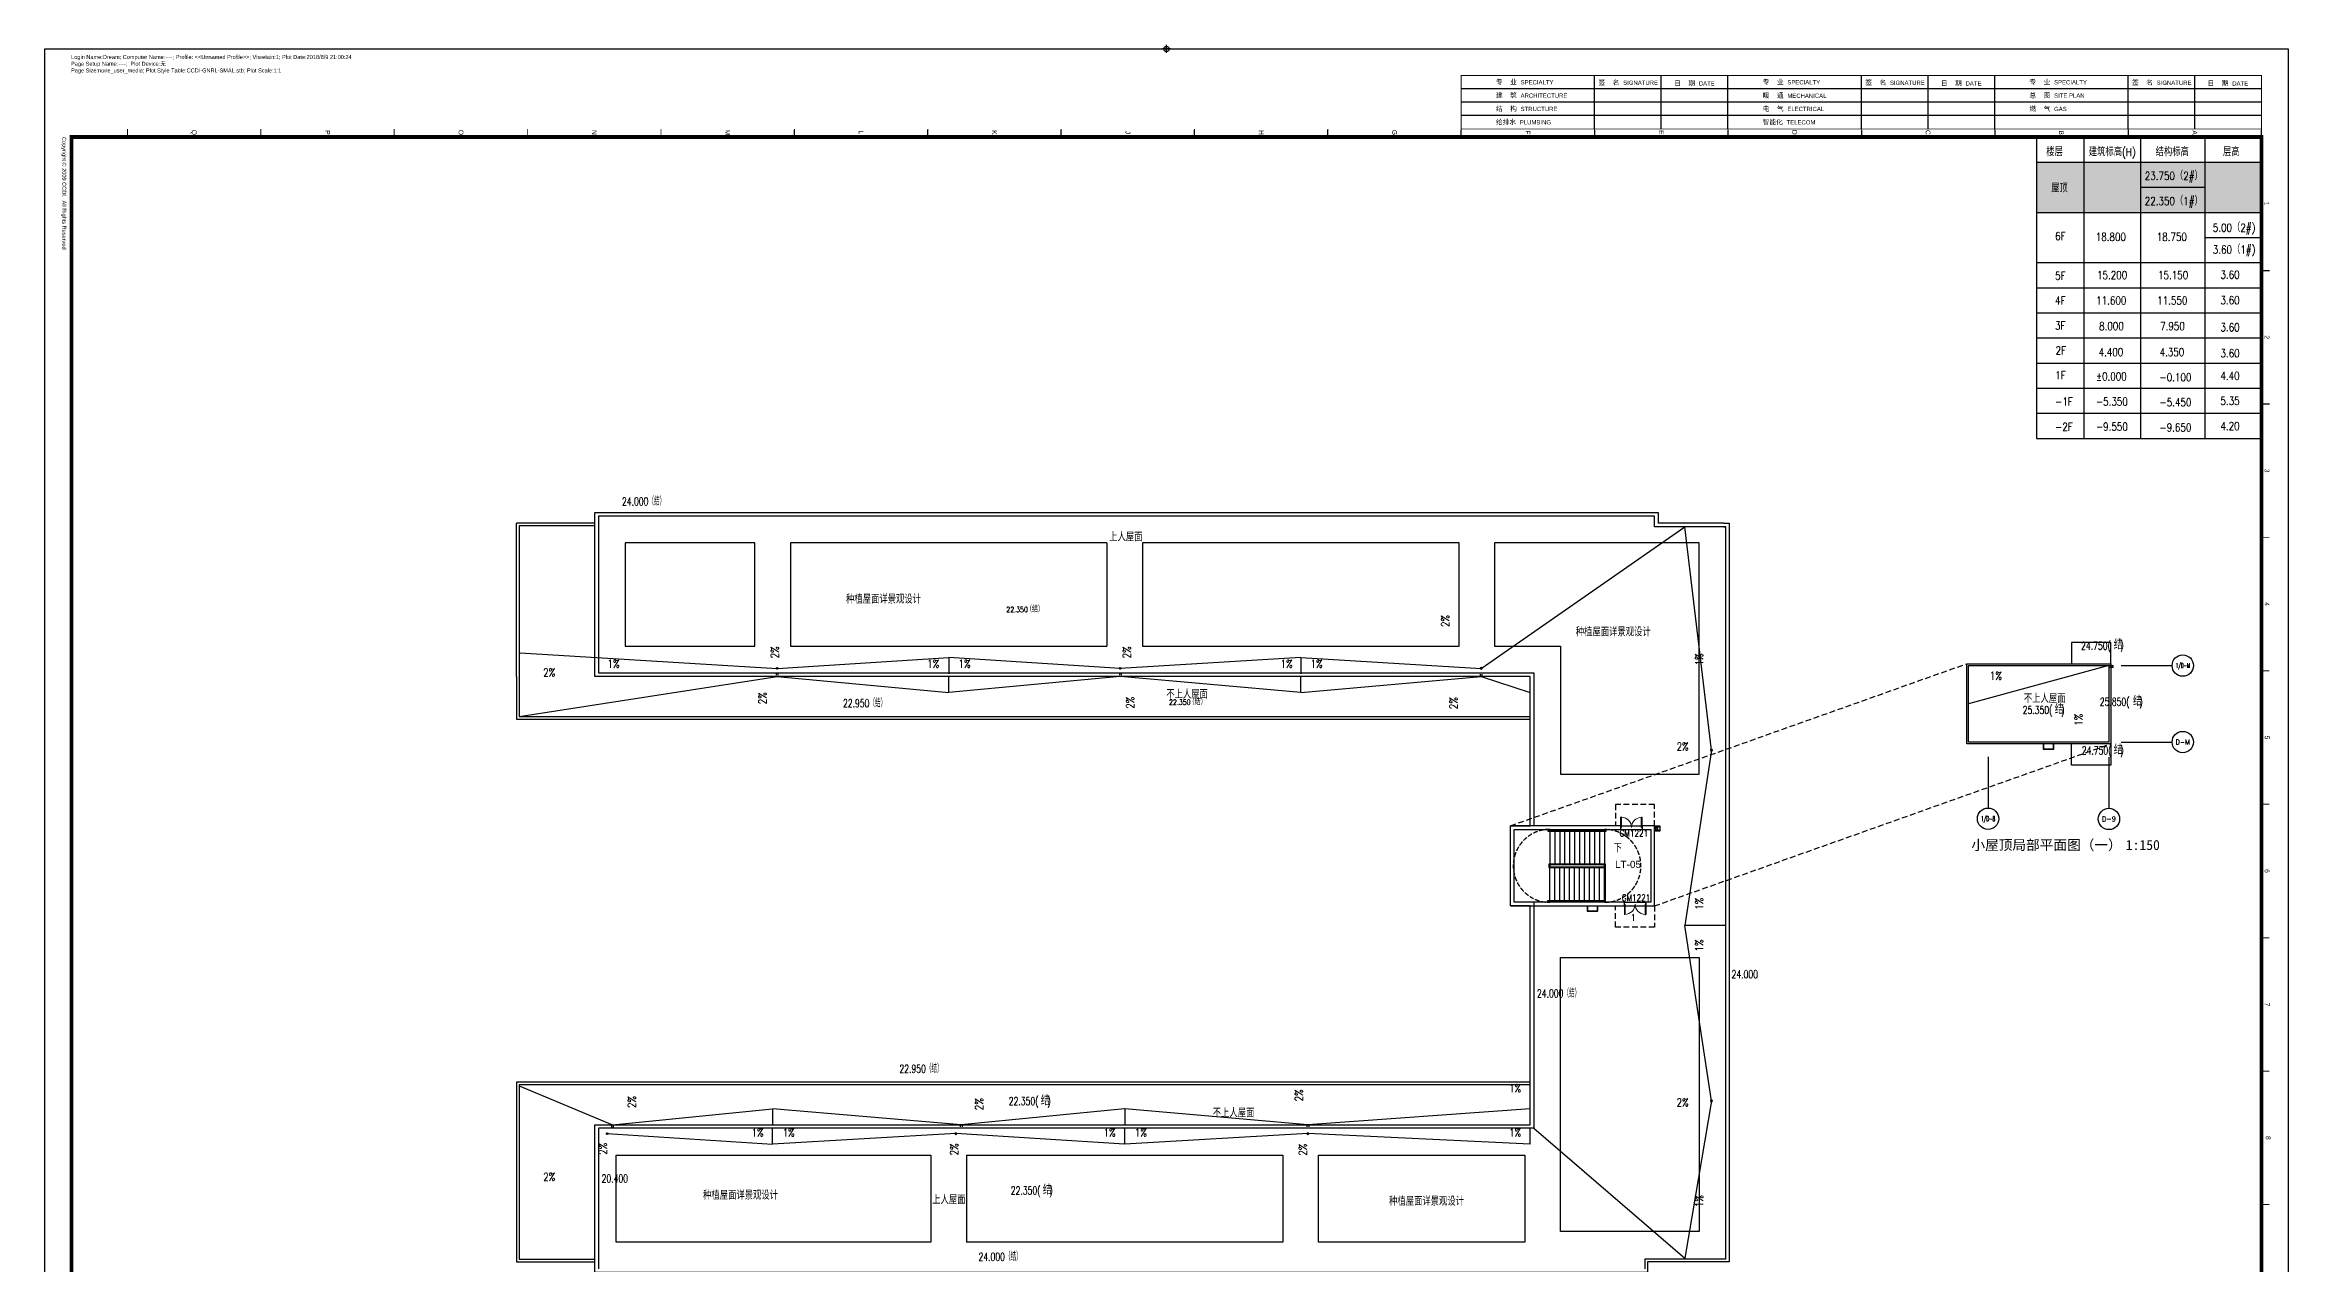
# Model space of a CAD drawing. Extents: x 447078 to 1776277, y 243534 to 519428.
# Drawn here: x 1649902 to 1776052, y 450966 to 519428 of the extents above; entities that cross this region are included whole.
import ezdxf
from ezdxf.enums import TextEntityAlignment as Align

# ---------------------------------------------------------------- set-up
doc = ezdxf.new("R2010")
doc.units = 0
doc.header["$LTSCALE"] = 1000
doc.header["$MEASUREMENT"] = 0
doc.linetypes.add('DASH', pattern=[0.35, 0.25, -0.1])
doc.linetypes.add('HIDDEN2', pattern=[4.7625, 3.175, -1.5875])
doc.layers.get('Defpoints').update_dxf_attribs({"color": 2, "lineweight": 15})
for name, color, linetype in [('1、2#GRID$0$G-GRID-DIMS', 123, 'Continuous'), ('1、2#GRID$0$G-GRID-IDEN', 103, 'Continuous'), ('A-APRO', 11, 'Continuous'), ('A-DASH', 151, 'HIDDEN2'), ('A-DOOR', 2, 'Continuous'), ('A-DOOR-FIRE', 2, 'Continuous'), ('A-DOOR-FIRE-IDEN', 2, 'Continuous'), ('A-FIXT', 211, 'Continuous'), ('A-OVER', 23, 'Continuous'), ('A-PLNT', 62, 'Continuous'), ('A-ROOF', 133, 'Continuous'), ('A-STRS', 2, 'Continuous'), ('A-WALL', 140, 'Continuous'), ('A-WALL-HATH', 8, 'Continuous'), ('G-0-XREF', 2, 'Continuous'), ('G-ANNO-NOTE', 80, 'Continuous'), ('SEAT-ASCE', 30, 'Continuous'), ('图框CCDI_B0GA0+0.00$0$G-ANNO-TEXT', 33, 'Continuous'), ('图框CCDI_B0GA0+0.00$0$G-BORD', 3, 'Continuous')]:
    doc.layers.add(name, color=color, linetype=linetype)
doc.layers.add('P-DRAI-TEXT', color=51, linetype='Continuous', lineweight=25)
doc.styles.add('1、2#GRID$0$_TCH_AXIS', font='COMPLEX', dxfattribs={"bigfont": 'GBCBIG'})
doc.styles.add('_TCH_DIM', font='SIMPLEX', dxfattribs={"bigfont": 'GBCBIG'})
doc.styles.add('_TCH_WINDOW', font='SIMPLEX', dxfattribs={"height": 3.5, "bigfont": 'GBCBIG'})
doc.styles.add('CCDI-TOG-02', font='simplex.shx', dxfattribs={"width": 0.8, "bigfont": 'zjdz.shx'})
doc.styles.add('CCDI_T_G01', font='')
doc.styles.add('CCDI_T_G02', font='simplex.shx', dxfattribs={"width": 0.8, "bigfont": 'zjdz.shx'})
doc.styles.add('CCDI_T_G03', font='')
doc.styles.add('图框CCDI_B0GA0+0.00$0$CCDI_T_G01', font='')
doc.styles.get('CCDI_T_G01').set_extended_font_data('Arial')
doc.styles.get('CCDI_T_G03').set_extended_font_data('SimHei')
doc.styles.get('图框CCDI_B0GA0+0.00$0$CCDI_T_G01').set_extended_font_data('Arial')

# ---------------------------------------------------------------- blocks, each defined once
blk = doc.blocks.new('cgb')
at = {"layer": 'G-ANNO-NOTE', "ltscale": 5}
for p, q in [((-570, 6400), (6600, 6400)), ((-570, 6400), (-570, -3200)), ((943, 6400), (943, -3200)), ((2743, 6400), (2743, -3200)), ((4800, 6400), (4800, -3200)), ((-570, 5600), (6600, 5600)), ((2743, 4800), (4800, 4800)), ((-570, 4000), (6600, 4000)), ((4800, 3200), (6600, 3200)), ((-570, 2400), (6600, 2400)), ((-570, 1600), (6600, 1600)), ((-570, 800), (6600, 800)), ((-570, 0), (6600, 0)), ((-570, -800), (6600, -800)), ((-570, -1600), (6600, -1600)), ((-570, -2400), (6600, -2400)), ((-570, -3200), (6600, -3200))]:
    blk.add_line(p, q, dxfattribs=at)
at = {"layer": 'G-ANNO-NOTE'}
blk.add_line((6600, 6400), (6600, -3200), dxfattribs=at)
at = {"layer": 'G-ANNO-NOTE', "color": 7, "style": 'CCDI-TOG-02', "width": 0.8}
for s, p in [('楼层', (-258, 5793)), ('建筑标高(H)', (1097, 5793)), ('结构标高', (3227, 5793)), ('层高', (5373, 5793)), ('23.750（2#）', (2881, 5032)), ('屋顶', (-101, 4639)), ('22.350（1#）', (2881, 4232)), ('5.00（2#)', (5050, 3384)), ('6F', (24, 3118)), ('18.800', (1320, 3092)), ('18.750', (3263, 3092)), ('3.60（1#)', (5050, 2687)), ('5F', (24, 1854)), ('15.200', (1360, 1876)), ('15.150', (3304, 1876)), ('3.60', (5293, 1887)), ('4F', (24, 1064)), ('11.600', (1334, 1065)), ('11.550', (3278, 1065)), ('3.60', (5293, 1075)), ('3F', (20, 266)), ('8.000', (1426, 249)), ('7.950', (3370, 249)), ('3.60', (5293, 211)), ('2F', (40, -524)), ('4.400', (1409, -577)), ('4.350', (3353, -577)), ('3.60', (5293, -615)), ('1F', (28, -1316)), ('%%P0.000', (1327, -1352)), ('-0.100', (3353, -1377)), ('4.40', (5293, -1333)), ('-1F', (28, -2156)), ('-5.350', (1327, -2152)), ('-5.450', (3353, -2177)), ('5.35', (5293, -2133)), ('-2F', (28, -2956)), ('-9.550', (1327, -2952)), ('-9.650', (3353, -2977)), ('4.20', (5293, -2933))]:
    blk.add_text(s, height=255, dxfattribs=at).set_placement(p)
blk = doc.blocks.new('图框CCDI_B0GA0+0.00$0$MidPoitent')
for p, q in [((-1.5, 0), (1.5, 0)), ((0, -1.5), (0, 1.5))]:
    blk.add_line(p, q)
blk.add_circle((0, 0), 1)
blk = doc.blocks.new('图框CCDI_B0GA0+0.00')
at = {"layer": 'Defpoints'}
blk.add_point((0, 0), dxfattribs=at)
at = {"layer": '图框CCDI_B0GA0+0.00$0$G-BORD'}
for p, q in [((8300, 83150), (8300, 83400)), ((13300, 83150), (13300, 83400)), ((1500, 83100), (1500, 53100)), ((2000, 83100), (2000, 53100)), ((2500, 83100), (2500, 53100)), ((3300, 83100), (3050, 83100)), ((3300, 83100), (3050, 83100)), ((3000, 80600), (1000, 80600)), ((3000, 78100), (1000, 78100)), ((3050, 78100), (3300, 78100)), ((3000, 73100), (1000, 73100)), ((3050, 73100), (3300, 73100)), ((3000, 70600), (1000, 70600)), ((3000, 68100), (1000, 68100)), ((3050, 68100), (3300, 68100)), ((3000, 63100), (1000, 63100)), ((3050, 63100), (3300, 63100)), ((3000, 60600), (1000, 60600)), ((3000, 58100), (1000, 58100)), ((3050, 58100), (3300, 58100)), ((3300, 53100), (3050, 53100)), ((3300, 53100), (3050, 53100)), ((3300, 48100), (3050, 48100)), ((3300, 48100), (3050, 48100)), ((3300, 43100), (3050, 43100)), ((3300, 43100), (3050, 43100)), ((3300, 38100), (3050, 38100)), ((3300, 38100), (3050, 38100)), ((3300, 33100), (3050, 33100)), ((3300, 33100), (3050, 33100)), ((3300, 28100), (3050, 28100)), ((3300, 28100), (3050, 28100))]:
    blk.add_line(p, q, dxfattribs=at)
blk.add_lwpolyline([(0, 84100), (118900, 84100), (118900, 0), (0, 0)], close=True, dxfattribs=at)
at = {"layer": '图框CCDI_B0GA0+0.00$0$G-BORD', "const_width": 35}
for points in [[(8300, 83400), (8300, 83100)], [(13300, 83400), (13300, 83100)], [(18300, 83100), (18300, 83400)], [(23300, 83100), (23300, 83400)], [(28300, 83100), (28300, 83400)], [(33300, 83100), (33300, 83400)], [(38300, 83100), (38300, 83400)], [(43300, 83100), (43300, 83400)], [(3000, 83100), (3000, 53100)], [(3300, 83100), (3300, 63100)], [(3300, 78100), (3000, 78100)], [(3300, 73100), (3000, 73100)], [(3300, 68100), (3000, 68100)], [(3300, 63100), (3000, 63100)], [(3300, 58100), (3000, 58100)], [(3300, 48100), (3000, 48100)], [(3300, 43100), (3000, 43100)], [(3300, 38100), (3000, 38100)], [(3300, 33100), (3000, 33100)], [(3300, 28100), (3000, 28100)], [(3300, 23100), (3000, 23100)], [(3300, 18100), (3000, 18100)], [(3300, 13100), (3000, 13100)], [(3300, 8100), (3000, 8100)], [(3300, 3100), (3000, 3100)]]:
    blk.add_lwpolyline(points, dxfattribs=at)
at = {"layer": '图框CCDI_B0GA0+0.00$0$G-BORD'}
blk.add_lwpolyline([(3300, 83100, 35, 35, 0), (1000, 83100, 35, 35, 0), (1000, 53100, 35, 35, 0), (3300, 53100, 0, 0, 0)], format="xyseb", dxfattribs=at)
at = {"layer": '图框CCDI_B0GA0+0.00$0$G-BORD', "const_width": 140}
blk.add_lwpolyline([(3300, 83100), (117900, 83100), (117900, 1000), (3300, 1000)], close=True, dxfattribs=at)
at = {"layer": '图框CCDI_B0GA0+0.00$0$G-BORD', "xscale": 100, "yscale": 100, "zscale": 100, "rotation": 180}
blk.add_blockref('图框CCDI_B0GA0+0.00$0$MidPoitent', (0, 42050), dxfattribs=at)
at = {"layer": '图框CCDI_B0GA0+0.00$0$G-ANNO-TEXT', "style": '图框CCDI_B0GA0+0.00$0$CCDI_T_G01'}
for s, p in [('1', (5800, 83295)), ('2', (10800, 83309)), ('3', (15800, 83307)), ('4', (20800, 83311)), ('5', (25800, 83313)), ('6', (30800, 83310)), ('7', (35800, 83312)), ('8', (40800, 83350)), ('A', (3134, 80600)), ('B', (3137, 75600)), ('C', (3129, 70600)), ('D', (3126, 65600)), ('E', (3128, 60600)), ('F', (3130, 55600)), ('G', (3130, 50600)), ('H', (3130, 45600)), ('J', (3130, 40600)), ('K', (3130, 35600)), ('L', (3130, 30600)), ('M', (3130, 25600)), ('N', (3130, 20600)), ('O', (3130, 15600)), ('P', (3130, 10600)), ('Q', (3130, 5600))]:
    blk.add_text(s, height=180, dxfattribs=at).set_placement(p, align=Align.MIDDLE_CENTER)
for s, p in [('Login Name:Dream; Computer Name:----; Profile: <<Unnamed Profile>>; Visretain:1; Plot Date:2018/8/9 21:00:24', (378, 985)), ('Page Size:none_user_media; Plot Style Table:CCDI-GNRL-SMAL.stb; Plot Scale:1:1', (883, 982)), ('Page Setup Name:----;  Plot Device:无', (631, 983))]:
    blk.add_text(s, height=150, rotation=90, dxfattribs=at).set_placement(p)
at = {"layer": '图框CCDI_B0GA0+0.00$0$G-ANNO-TEXT', "char_height": 200, "rotation": 90, "style": '图框CCDI_B0GA0+0.00$0$CCDI_T_G01'}
for s, insert, width, attachment_point, line_spacing_factor in [('{\\fSimSun|b0|i0|c134|p54;\\H0.9x;日  期 \\fArial|b0|i0|c0|p39;\\H0.8889x;DATE}', (1295, 81841), 2500, 5, 0.96), ('{\\fSimSun|b0|i0|c134|p54;\\H0.9x;签  名 \\fArial|b0|i0|c0|p34;\\H0.8889x;SIGNATURE}', (1268, 78246), 3400, 4, 0.9), ('{\\fSimSun|b0|i0|c134|p54;\\H0.9x;专  业\\fSimSun|b0|i0|c0|p54; \\fArial|b0|i0|c0|p34;\\H0.8889x;SPECIALTY}', (1250, 74400), 5000, 4, 0.9), ('{\\fSimSun|b0|i0|c134|p54;\\H0.9x;总  图\\fSimSun|b0|i0|c0|p54; \\fArial|b0|i0|c0|p34;\\H0.8889x;SITE PLAN}', (1750, 74400), 3400, 4, 0.9), ('{\\fSimSun|b0|i0|c134|p54;\\H0.9x;燃  气\\fSimSun|b0|i0|c0|p54; \\fArial|b0|i0|c0|p34;\\H0.8889x;GAS}', (2250, 74400), 3400, 4, 0.9), ('{\\fSimSun|b0|i0|c134|p54;\\H0.9x;日  期 \\fArial|b0|i0|c0|p39;\\H0.8889x;DATE}', (1295, 71841), 2500, 5, 0.96), ('{\\fSimSun|b0|i0|c134|p54;\\H0.9x;签  名 \\fArial|b0|i0|c0|p34;\\H0.8889x;SIGNATURE}', (1268, 68246), 3400, 4, 0.9), ('{\\fSimSun|b0|i0|c134|p54;\\H0.9x;专  业\\fSimSun|b0|i0|c0|p54; \\fArial|b0|i0|c0|p34;\\H0.8889x;SPECIALTY}', (1250, 64400), 5000, 4, 0.9), ('{\\fSimSun|b0|i0|c134|p54;\\H0.9x;暖  通\\fSimSun|b0|i0|c0|p54; \\fArial|b0|i0|c0|p34;\\H0.8889x;MECHANICAL}', (1755, 64400), 3445.37, 4, 0.9), ('{\\fSimSun|b0|i0|c134|p54;\\H0.9x;电  气\\fSimSun|b0|i0|c0|p54; \\fArial|b0|i0|c0|p34;\\H0.8889x;ELECTRICAL}', (2250, 64400), 3400, 4, 0.9), ('{\\fSimSun|b0|i0|c134|p54;\\H0.9x;智能化\\fSimSun|b0|i0|c0|p54; \\fArial|b0|i0|c0|p34;\\H0.8889x;TELECOM}', (2750, 64400), 3400, 4, 0.9), ('{\\fSimSun|b0|i0|c134|p54;\\H0.9x;日  期 \\fArial|b0|i0|c0|p39;\\H0.8889x;DATE}', (1295, 61841), 2500, 5, 0.96), ('{\\fSimSun|b0|i0|c134|p54;\\H0.9x;签  名 \\fArial|b0|i0|c0|p34;\\H0.8889x;SIGNATURE}', (1268, 58246), 3400, 4, 0.9), ('{\\fSimSun|b0|i0|c134|p54;\\H0.9x;专  业\\fSimSun|b0|i0|c0|p54; \\fArial|b0|i0|c0|p34;\\H0.8889x;SPECIALTY}', (1250, 54400), 5000, 4, 0.9), ('{\\fSimSun|b0|i0|c134|p54;\\H0.9x;建  筑\\fSimSun|b0|i0|c0|p54; \\fArial|b0|i0|c0|p34;\\H0.8889x;ARCHITECTURE}', (1750, 54400), 5000, 4, 0.9), ('{\\fSimSun|b0|i0|c134|p54;\\H0.9x;结  构\\fSimSun|b0|i0|c0|p54; \\fArial|b0|i0|c0|p34;\\H0.8889x;STRUCTURE}', (2250, 54400), 5000, 4, 0.9), ('{\\fSimSun|b0|i0|c134|p54;\\H0.9x;给排水\\fSimSun|b0|i0|c0|p54; \\fArial|b0|i0|c0|p34;\\H0.8889x;PLUMBING}', (2750, 54400), 3400, 4, 0.9)]:
    blk.add_mtext(s, dxfattribs=dict(at, insert=insert, width=width, attachment_point=attachment_point, line_spacing_factor=line_spacing_factor))
at = {"layer": '图框CCDI_B0GA0+0.00$0$G-ANNO-TEXT', "insert": (3300, 800), "char_height": 150, "width": 6667.42, "attachment_point": 1, "style": '图框CCDI_B0GA0+0.00$0$CCDI_T_G01'}
blk.add_mtext('{\\fArial|b0|i0|c0|p32;Copyright © 2009 CCDI.  All Rights Reserved}', dxfattribs=at)
blk = doc.blocks.new('3600-3')
at = {"layer": 'A-STRS'}
for p, q in [((-2050, 3080), (-50, 3080)), ((-2050, 2800), (-50, 2800)), ((2050, 3080), (50, 3080)), ((2050, 2800), (50, 2800)), ((-2050, 2520), (-50, 2520)), ((-2050, 2240), (-50, 2240)), ((-2050, 1960), (-50, 1960)), ((-2050, 1680), (-50, 1680)), ((-2050, 1400), (-50, 1400)), ((2050, 2520), (50, 2520)), ((2050, 2240), (50, 2240)), ((2050, 1960), (50, 1960)), ((2050, 1680), (100, 1680)), ((2050, 1400), (100, 1400)), ((-2050, 1120), (-50, 1120)), ((-2050, 840), (-50, 840)), ((-2050, 560), (-50, 560)), ((-2050, 280), (-50, 280)), ((-2050, 0), (-50, 0)), ((2050, 1120), (50, 1120)), ((2050, 840), (50, 840)), ((2050, 560), (50, 560)), ((2050, 280), (50, 280)), ((2050, 0), (50, 0))]:
    blk.add_line(p, q, dxfattribs=at)
for points in [[(-2050, -100), (-1950, -100), (-1950, 3180), (-2050, 3180)], [(-2050, -50), (-2000, -50), (-2000, 3130), (-2050, 3130)], [(2050, 3130), (-100, 3130), (-100, -50), (100, -50), (100, 3080)], [(50, 1120), (50, 3080), (-50, 3080), (-50, 0), (50, 0), (50, 1136)], [(2050, -100), (1950, -100), (1950, 3080)], [(2050, -50), (2000, -50), (2000, 3080)]]:
    blk.add_lwpolyline(points, dxfattribs=at)
at = {"layer": 'A-STRS', "linetype": 'DASH'}
for centre, start, end in [((0, 3080), 0, 180), ((0, 0), 180, 0)]:
    blk.add_arc(centre, 2050, start, end, dxfattribs=at)
blk = doc.blocks.new('DI LOU')
at = {"layer": 'A-FIXT'}
h = blk.add_hatch(dxfattribs=at)
h.set_pattern_fill('ANSI31', color=256, scale=10)
h.set_pattern_definition([(45, (-842091.153, -1894175.001), (-11.22532015, 11.22532015), [])])
h.paths.add_polyline_path([(-50, 0, 1), (50, 0, 1)])
blk.add_circle((0, 0), 50, dxfattribs=at)
blk = doc.blocks.new('PSG-1')
at = {"layer": 'A-FIXT'}
for points in [[(200, 50), (0, 50)], [(200, -50), (0, -50)]]:
    blk.add_lwpolyline(points, dxfattribs=at)
blk.add_circle((0, 0), 50, dxfattribs=at)
blk = doc.blocks.new('$DorLib2D$00000002')
for p, q in [((-0.5, 0), (-0.5, 0.4875)), ((-0.475, 0.4875), (-0.5, 0.4875)), ((-0.475, 0), (-0.475, 0.4875)), ((0.475, 0), (0.475, 0.4875)), ((0.475, 0.4875), (0.5, 0.4875)), ((0.5, 0), (0.5, 0.4875)), ((-0.5, 0), (-0.475, 0)), ((0.5, 0), (0.475, 0))]:
    blk.add_line(p, q)
at = {"lineweight": 13}
for centre, start, end in [((-0.4875, 0), 0, 88.530716), ((0.4875, 0), 91.469284, 180)]:
    blk.add_arc(centre, 0.4875, start, end, dxfattribs=at)

msp = doc.modelspace()

# ---------------------------------------------------------------- hatches: boundary and pattern name
at = {"layer": 'A-WALL-HATH'}
h = msp.add_hatch(color=256, dxfattribs=at)
h.dxf.hatch_style = 1
h.paths.add_polyline_path([(1761899.1, 512840.9), (1774552.3, 512841.7), (1774552.3, 510017.3), (1761899.1, 510017.3)])

# ---------------------------------------------------------------- linework, layer by layer
at = {"layer": '1、2#GRID$0$G-GRID-DIMS'}
for p, q in [((1766656.3, 484548.5), (1769528.7, 484548.5)), ((1759176.6, 479413.4), (1759176.6, 476541)), ((1765976.6, 479398.5), (1765976.6, 476526.1)), ((1766656.3, 480248.5), (1769528.7, 480248.5))]:
    msp.add_line(p, q, dxfattribs=at)
for centre in [(1770128.7, 484548.5), (1770128.7, 480248.5), (1759176.6, 475941), (1765976.6, 475926.1)]:
    msp.add_circle(centre, 600, dxfattribs=at)
at = {"layer": 'A-DASH', "ltscale": 0.1}
for points in [[(1732327.7, 475541.4), (1757976.6, 484648.5)], [(1740427.7, 471041.4), (1766076.6, 480148.5)], [(1740427.7, 475541.4), (1740427.7, 476741.4), (1738227.7, 476741.4), (1738227.7, 475541.4)], [(1740427.7, 471041.4), (1740427.7, 469841.4), (1738227.7, 469841.4), (1738227.7, 471041.4)]]:
    msp.add_lwpolyline(points, dxfattribs=at)
at = {"layer": 'A-DOOR'}
for p, q in [((1738527.7, 475541.4), (1739727.7, 475541.4)), ((1738527.7, 475341.4), (1739727.7, 475341.4)), ((1738727.7, 471241.4), (1739927.7, 471241.4)), ((1738727.7, 471041.4), (1739927.7, 471041.4))]:
    msp.add_line(p, q, dxfattribs=at)
at = {"layer": 'A-FIXT'}
for points in [[(1720527.7, 484991.4), (1730677.7, 484391.4), (1742127.7, 492341.4)], [(1743627.7, 479791.4), (1742127.7, 492341.4)], [(1676627.7, 485254.1), (1691077.7, 484391.4), (1700727.7, 484991.4)], [(1700727.7, 484991.4), (1700727.7, 484091.4)], [(1720527.7, 484991.4), (1710377.7, 484391.4), (1700727.7, 484991.4)], [(1720527.7, 484991.4), (1720527.7, 484091.4)], [(1765976.6, 484548.5), (1758076.6, 482398.5)], [(1676577.7, 481691.4), (1691077.7, 483941.4), (1700727.7, 483041.4)], [(1700727.7, 483041.4), (1700727.7, 483941.4)], [(1720527.7, 483041.4), (1710377.7, 483941.4), (1700727.7, 483041.4)], [(1720527.7, 483041.4), (1720527.7, 483941.4)], [(1720527.7, 483041.4), (1730677.7, 483941.4), (1733427.7, 483041.4)], [(1743627.7, 479791.4), (1742127.7, 469941.4)], [(1743627.7, 460091.4), (1742127.7, 469941.4)], [(1744427.7, 469941.4), (1742127.7, 469941.4)], [(1676577.7, 460931.2), (1681827.7, 458741.4), (1690827.7, 459641.4)], [(1733427.7, 460141.4), (1733427.7, 461041.4)], [(1690827.7, 459641.4), (1690827.7, 458741.4)], [(1710619.7, 459640.9), (1701427.7, 458741.4), (1690827.7, 459641.4)], [(1710627.7, 459641.4), (1710627.7, 458741.4)], [(1733427.7, 459640.9), (1720927.7, 458741.4), (1710627.7, 459641.4)], [(1743627.7, 460091.4), (1742127.7, 451241.4)], [(1681527.7, 458241.4), (1690827.7, 457641.4)], [(1690827.7, 457641.4), (1690827.7, 458541.4)], [(1710619.7, 457641.9), (1701127.7, 458241.4), (1690827.7, 457641.4)], [(1710627.7, 457641.4), (1710627.7, 458541.4)], [(1733427.7, 457641.9), (1720927.7, 458241.4), (1710627.7, 457641.4)], [(1733427.7, 457641.4), (1733427.7, 458541.4)], [(1733627.7, 458541.4), (1742127.7, 451241.4)]]:
    msp.add_lwpolyline(points, dxfattribs=at)
for points in [[(1729009.4, 487595, 0, 0, 0), (1729009.4, 486577.4, 60, 0, 0), (1729009.4, 486397.4, 0, 0, 0)], [(1691308.8, 485832.7, 0, 0, 0), (1691308.8, 484815.1, 60, 0, 0), (1691308.8, 484635.1, 0, 0, 0)], [(1711100.5, 485832.7, 0, 0, 0), (1711100.5, 484815.1, 60, 0, 0), (1711100.5, 484635.1, 0, 0, 0)], [(1743292.9, 485436.1, 0, 0, 0), (1743292.9, 484418.4, 60, 0, 0), (1743292.9, 484238.4, 0, 0, 0)], [(1677693.9, 483741.2, 0, 0, 0), (1678711.5, 483741.2, 60, 0, 0), (1678891.5, 483741.2, 0, 0, 0)], [(1681307.5, 484291.7, 0, 0, 0), (1682325.1, 484291.7, 60, 0, 0), (1682505.1, 484291.7, 0, 0, 0)], [(1690616.4, 482140, 0, 0, 0), (1690616.4, 483157.6, 60, 0, 0), (1690616.4, 483337.6, 0, 0, 0)], [(1700408.6, 484291.7, 0, 0, 0), (1699391, 484291.7, 60, 0, 0), (1699211, 484291.7, 0, 0, 0)], [(1701046.8, 484291.7, 0, 0, 0), (1702064.4, 484291.7, 60, 0, 0), (1702244.4, 484291.7, 0, 0, 0)], [(1720208.6, 484291.7, 0, 0, 0), (1719191, 484291.7, 60, 0, 0), (1719011, 484291.7, 0, 0, 0)], [(1720846.8, 484291.7, 0, 0, 0), (1721864.4, 484291.7, 60, 0, 0), (1722044.4, 484291.7, 0, 0, 0)], [(1759042.7, 483619.2, 0, 0, 0), (1760060.3, 483619.2, 60, 0, 0), (1760240.3, 483619.2, 0, 0, 0)], [(1711299.1, 481886.8, 0, 0, 0), (1711299.1, 482904.4, 60, 0, 0), (1711299.1, 483084.4, 0, 0, 0)], [(1729467.9, 481865.5, 0, 0, 0), (1729467.9, 482883.2, 60, 0, 0), (1729467.9, 483063.2, 0, 0, 0)], [(1764628.7, 480931.5, 0, 0, 0), (1764628.7, 481949.1, 60, 0, 0), (1764628.7, 482129.1, 0, 0, 0)], [(1741429.4, 479633, 0, 0, 0), (1742447, 479633, 60, 0, 0), (1742627, 479633, 0, 0, 0)], [(1743292.9, 470523, 0, 0, 0), (1743292.9, 471540.7, 60, 0, 0), (1743292.9, 471720.7, 0, 0, 0)], [(1743292.9, 469359.8, 0, 0, 0), (1743292.9, 468342.2, 60, 0, 0), (1743292.9, 468162.2, 0, 0, 0)], [(1683271.3, 460563.8, 0, 0, 0), (1683271.3, 459546.2, 60, 0, 0), (1683271.3, 459366.2, 0, 0, 0)], [(1702801, 460439.8, 0, 0, 0), (1702801, 459422.2, 60, 0, 0), (1702801, 459242.2, 0, 0, 0)], [(1720786.3, 460935.1, 0, 0, 0), (1720786.3, 459917.5, 60, 0, 0), (1720786.3, 459737.5, 0, 0, 0)], [(1733122.7, 460442, 0, 0, 0), (1732105, 460442, 60, 0, 0), (1731925, 460442, 0, 0, 0)], [(1741429.4, 459639, 0, 0, 0), (1742447, 459639, 60, 0, 0), (1742627, 459639, 0, 0, 0)], [(1681644.8, 456821.8, 0, 0, 0), (1681644.8, 457839.5, 60, 0, 0), (1681644.8, 458019.5, 0, 0, 0)], [(1690522.7, 457942, 0, 0, 0), (1689505, 457942, 60, 0, 0), (1689325, 457942, 0, 0, 0)], [(1691160.8, 457942, 0, 0, 0), (1692178.4, 457942, 60, 0, 0), (1692358.4, 457942, 0, 0, 0)], [(1701396.7, 456787.5, 0, 0, 0), (1701396.7, 457805.1, 60, 0, 0), (1701396.7, 457985.1, 0, 0, 0)], [(1710322.7, 457942, 0, 0, 0), (1709305, 457942, 60, 0, 0), (1709125, 457942, 0, 0, 0)], [(1710960.8, 457942, 0, 0, 0), (1711978.4, 457942, 60, 0, 0), (1712158.4, 457942, 0, 0, 0)], [(1720997.2, 456773.3, 0, 0, 0), (1720997.2, 457790.9, 60, 0, 0), (1720997.2, 457970.9, 0, 0, 0)], [(1733122.7, 457942, 0, 0, 0), (1732105, 457942, 60, 0, 0), (1731925, 457942, 0, 0, 0)], [(1677693.9, 455395.1, 0, 0, 0), (1678711.5, 455395.1, 60, 0, 0), (1678891.5, 455395.1, 0, 0, 0)], [(1743292.9, 453805.9, 0, 0, 0), (1743292.9, 454823.5, 60, 0, 0), (1743292.9, 455003.5, 0, 0, 0)]]:
    msp.add_lwpolyline(points, format="xyseb", dxfattribs=at)
at = {"layer": 'A-OVER'}
for points in [[(1762276.6, 480148.5), (1762276.6, 479878.5, 0.41421356), (1762306.6, 479848.5), (1762846.6, 479848.5, 0.41421356), (1762876.6, 479878.5), (1762876.6, 480148.5)], [(1762296.6, 480148.5), (1762296.6, 479888.5, 0.41421356), (1762316.6, 479868.5), (1762836.6, 479868.5, 0.41421356), (1762856.6, 479888.5), (1762856.6, 480148.5)], [(1736627.7, 471041.4), (1736627.7, 470771.4, 0.41421356), (1736657.7, 470741.4), (1737197.7, 470741.4, 0.41421356), (1737227.7, 470771.4), (1737227.7, 471041.4)], [(1736647.7, 471041.4), (1736647.7, 470781.4, 0.41421356), (1736667.7, 470761.4), (1737187.7, 470761.4, 0.41421356), (1737207.7, 470781.4), (1737207.7, 471041.4)]]:
    msp.add_lwpolyline(points, format="xyb", dxfattribs=at)
at = {"layer": 'A-PLNT'}
for points in [[(1682527.7, 491441.4), (1682527.7, 485641.4), (1689827.7, 485641.4), (1689827.7, 491441.4), (1682527.7, 491441.4)], [(1709627.7, 491441.4), (1691827.7, 491441.4), (1691827.7, 485641.4), (1709627.7, 485641.4)], [(1709627.7, 491441.4), (1709627.7, 485641.4)], [(1729427.7, 491441.4), (1711627.7, 491441.4), (1711627.7, 485641.4), (1729427.7, 485641.4), (1729427.7, 491441.4)], [(1731427.7, 485641.4), (1735127.7, 485641.4), (1735127.7, 478441.4), (1742927.7, 478441.4), (1742927.7, 491441.4), (1731427.7, 491441.4), (1731427.7, 485641.4)], [(1742927.7, 468141.4), (1742927.7, 452741.4), (1735127.7, 452741.4), (1735127.7, 468141.4), (1742927.7, 468141.4)], [(1699727.7, 457041.4), (1699727.7, 452141.4), (1682027.7, 452141.4), (1682027.7, 457041.4), (1699727.7, 457041.4)], [(1701727.7, 457041.4), (1719527.7, 457041.4)], [(1701727.7, 457041.4), (1701727.7, 452141.4)], [(1719527.7, 457041.4), (1719527.7, 452141.4)], [(1719527.7, 452141.4), (1701727.7, 452141.4)]]:
    msp.add_lwpolyline(points, dxfattribs=at)
msp.add_lwpolyline([(1733127.7, 457041.4), (1733127.7, 452141.4), (1721527.7, 452141.4), (1721527.7, 457041.4)], close=True, dxfattribs=at)
at = {"layer": 'A-ROOF'}
for p, q in [((1676427.7, 483941.4), (1676427.7, 492541.4)), ((1680827.7, 492541.4), (1676427.7, 492541.4)), ((1680827.7, 492391.4), (1676577.7, 492391.4)), ((1676577.7, 492391.4), (1676577.7, 481691.4)), ((1680827.7, 483941.4), (1680827.7, 493141.4)), ((1680827.7, 493141.4), (1740627.7, 493141.4)), ((1681027.7, 492941.4), (1681027.7, 484141.4)), ((1740627.7, 493141.4), (1740627.7, 492541.4)), ((1744327.7, 492341.4), (1744427.7, 492341.4)), ((1733427.7, 483941.4), (1680827.7, 483941.4)), ((1681027.7, 484141.4), (1733627.7, 484141.4)), ((1733427.7, 475541.4), (1733427.7, 483941.4)), ((1733627.7, 484141.4), (1733627.7, 475541.4)), ((1676577.7, 481691.4), (1733427.7, 481691.4)), ((1732327.7, 471041.4), (1732327.7, 475541.4)), ((1732327.7, 475541.4), (1733427.7, 475541.4)), ((1733427.7, 471041.4), (1732327.7, 471041.4)), ((1733427.7, 458741.4), (1733427.7, 471041.4)), ((1733627.7, 471241.4), (1733627.7, 458541.4)), ((1680827.7, 451041.4), (1680827.7, 458741.4)), ((1680827.7, 458741.4), (1733427.7, 458741.4)), ((1733627.7, 458541.4), (1681027.7, 458541.4)), ((1681027.7, 458541.4), (1681027.7, 450641.4)), ((1744427.7, 451191.4), (1739877.7, 451191.4)), ((1739877.7, 451191.4), (1739877.7, 450641.4))]:
    msp.add_line(p, q, dxfattribs=at)
for points in [[(1740427.7, 492341.4), (1740427.7, 492941.4), (1681027.7, 492941.4)], [(1744427.7, 451191.4), (1744427.7, 492341.4), (1740427.7, 492341.4)], [(1744327.7, 492541.4), (1744327.7, 492541.4), (1740627.7, 492541.4)], [(1744327.7, 492541.4), (1744627.7, 492541.4), (1744627.7, 451041.4), (1744327.7, 451041.4)], [(1766076.6, 484648.5), (1766076.6, 485848.5), (1763876.6, 485848.5), (1763876.6, 484648.5)], [(1676427.7, 483941.4), (1676427.7, 481541.4), (1733427.7, 481541.4)], [(1766076.6, 480148.5), (1766076.6, 478948.5), (1763876.6, 478948.5), (1763876.6, 480148.5)], [(1733427.7, 461141.4), (1676427.7, 461141.4), (1676427.7, 451041.4), (1680827.7, 451041.4)], [(1733427.7, 460991.4), (1676577.7, 460991.4), (1676577.7, 451191.4), (1680827.7, 451191.4)], [(1744327.7, 451041.4), (1740027.7, 451041.4), (1740027.7, 450441.4), (1680827.7, 450441.4), (1680827.7, 451041.4)]]:
    msp.add_lwpolyline(points, dxfattribs=at)
for points in [[(1757976.6, 484648.5), (1766076.6, 484648.5), (1766076.6, 480148.5), (1757976.6, 480148.5)], [(1758076.6, 484548.5), (1765976.6, 484548.5), (1765976.6, 480248.5), (1758076.6, 480248.5)]]:
    msp.add_lwpolyline(points, close=True, dxfattribs=at)
at = {"layer": 'A-WALL'}
for p, q in [((1738527.7, 475541.4), (1732327.7, 475541.4)), ((1732327.7, 471041.4), (1732327.7, 475541.4)), ((1732527.7, 475341.4), (1738527.7, 475341.4)), ((1732527.7, 471241.4), (1732527.7, 475341.4)), ((1738527.7, 475341.4), (1738527.7, 475541.4)), ((1740427.7, 475541.4), (1739727.7, 475541.4)), ((1739727.7, 475541.4), (1739727.7, 475341.4)), ((1739727.7, 475341.4), (1740227.7, 475341.4)), ((1740227.7, 471241.4), (1740227.7, 475341.4)), ((1740427.7, 471041.4), (1740427.7, 475541.4)), ((1732327.7, 471041.4), (1738727.7, 471041.4)), ((1738727.7, 471241.4), (1732527.7, 471241.4)), ((1738727.7, 471041.4), (1738727.7, 471241.4)), ((1740227.7, 471241.4), (1739927.7, 471241.4)), ((1739927.7, 471241.4), (1739927.7, 471041.4)), ((1739927.7, 471041.4), (1740427.7, 471041.4))]:
    msp.add_line(p, q, dxfattribs=at)
at = {"layer": 'A-WALL', "linetype": 'DASH', "ltscale": 0.5}
for points in [[(1691027.7, 484141.4), (1691027.7, 483941.4)], [(1691127.7, 484141.4), (1691127.7, 483941.4)], [(1710327.7, 484141.4), (1710327.7, 483941.4)], [(1710427.7, 484141.4), (1710427.7, 483941.4)], [(1730627.7, 483941.4), (1730627.7, 484141.4)], [(1730727.7, 483941.4), (1730727.7, 484141.4)], [(1701377.7, 458741.4), (1701377.7, 458541.4)], [(1701477.7, 458741.4), (1701477.7, 458541.4)], [(1720877.7, 458741.4), (1720877.7, 458541.4)], [(1720977.7, 458741.4), (1720977.7, 458541.4)]]:
    msp.add_lwpolyline(points, dxfattribs=at)
at = {"layer": 'A-WALL'}
for points in [[(1681777.7, 458541.4), (1681777.7, 458741.4)], [(1681877.7, 458541.4), (1681877.7, 458741.4)]]:
    msp.add_lwpolyline(points, dxfattribs=at)
at = {"layer": 'P-DRAI-TEXT'}
msp.add_circle((1740538, 475391.4), 50, dxfattribs=at)
at = {"layer": 'SEAT-ASCE', "linetype": 'ByBlock'}
for p, q in [((1740427.7, 475541.4), (1740727.7, 475541.4)), ((1740727.7, 475241.4), (1740427.7, 475241.4)), ((1740477.7, 475291.4), (1740477.7, 475491.4)), ((1740477.7, 475491.4), (1740727.7, 475491.4)), ((1740727.7, 475291.4), (1740477.7, 475291.4)), ((1740627.7, 475541.4), (1740627.7, 475491.4)), ((1740627.7, 475291.4), (1740627.7, 475241.4)), ((1740727.7, 475541.4), (1740727.7, 475241.4))]:
    msp.add_line(p, q, dxfattribs=at)

# ---------------------------------------------------------------- block references
at = {"layer": 'A-APRO', "xscale": 1.764705882352941, "yscale": 1.764705882352941, "zscale": 1.764705882352941}
msp.add_blockref('cgb', (1762905.3, 502958.5), dxfattribs=at)
at = {"layer": 'A-DOOR', "xscale": 1200, "zscale": 1200}
for p, yscale, rotation in [((1739127.7, 475441.4), 1200, 5.775130311983217e-07), ((1739327.7, 471141.4), -1200, 6.319816069026822e-07)]:
    msp.add_blockref('$DorLib2D$00000002', p, dxfattribs=dict(at, yscale=yscale, rotation=rotation))
at = {"layer": 'A-FIXT', "extrusion": (0, 0, -1), "xscale": -1, "zscale": -1, "rotation": 150.0000031739103}
for p in [(-1691077.7, 484391.4), (-1710377.7, 484391.4), (-1681527.7, 458241.4)]:
    msp.add_blockref('DI LOU', p, dxfattribs=at)
at = {"layer": 'A-FIXT', "extrusion": (0, 0, -1), "zscale": -1, "rotation": 209.9999968260897}
for p in [(-1730677.7, 484391.4), (-1743627.7, 479791.4), (-1743627.7, 460091.4), (-1701127.7, 458241.4), (-1720927.7, 458241.4)]:
    msp.add_blockref('DI LOU', p, dxfattribs=at)
at = {"layer": 'A-FIXT', "xscale": -1}
msp.add_blockref('PSG-1', (1766176.6, 484498.5), dxfattribs=at)
at = {"layer": 'G-0-XREF', "xscale": 1.5, "yscale": 1.5, "zscale": 1.5, "rotation": 270}
msp.add_blockref('图框CCDI_B0GA0+0.00', (1649902.3, 519203.4), dxfattribs=at)
at = {"layer": 'G-0-XREF', "rotation": 270}
msp.add_blockref('3600-3', (1734527.7, 473291.4), dxfattribs=at)

# ---------------------------------------------------------------- texts
at = {"layer": '1、2#GRID$0$G-GRID-IDEN', "style": '1、2#GRID$0$_TCH_AXIS'}
for s, width, p, p2 in [('1/D-M', 0.584906, (1769730.9, 484413.7), (1770526.5, 484413.7)), ('D-M', 0.898551, (1769730.9, 480113.7), (1770526.5, 480113.7)), ('1/D-8', 0.626263, (1758778.8, 475806.3), (1759574.4, 475806.3))]:
    msp.add_text(s, height=269.48, dxfattribs=dict(at, width=width)).set_placement(p, p2, align=Align.FIT)
msp.add_text('D-9', height=269.48, dxfattribs=at).set_placement((1765578.8, 475791.4), (1766374.4, 475791.4), align=Align.FIT)
at = {"layer": 'A-DOOR-FIRE', "style": 'CCDI_T_G02', "width": 0.8}
for p in [(1738455.3, 474934.9), (1738579.6, 471311.9)]:
    msp.add_text('GM1221', height=375, dxfattribs=at).set_placement(p)
at = {"layer": 'A-DOOR-FIRE-IDEN', "style": '_TCH_WINDOW', "width": 0.705882}
msp.add_text('   1', height=375, rotation=360, dxfattribs=at).set_placement((1738526.6, 470202.2))
at = {"layer": 'A-FIXT', "style": 'CCDI_T_G02', "width": 0.8}
for s, p in [('2%%%', (1728879.4, 486711.7)), ('2%%%', (1691173.6, 484949.4)), ('2%%%', (1710965.3, 484949.4)), ('1%%%', (1743162.9, 484552.7)), ('2%%%', (1690481.2, 482371.9)), ('2%%%', (1711163.8, 482118.7)), ('2%%%', (1729337.8, 482097.4)), ('1%%%', (1764493.5, 481163.4)), ('1%%%', (1743162.9, 470823.5)), ('1%%%', (1743162.9, 468476.5)), ('2%%%', (1720651.1, 460051.8)), ('2%%%', (1683136, 459680.5)), ('2%%%', (1702665.7, 459556.5)), ('2%%%', (1681509.5, 457053.7)), ('2%%%', (1701261.4, 457019.4)), ('2%%%', (1720861.9, 457005.2)), ('1%%%', (1743162.9, 454106.3))]:
    msp.add_text(s, height=450, rotation=90, dxfattribs=at).set_placement(p)
for s, p in [('1%%%', (1681539.4, 484427)), ('1%%%', (1699525.3, 484427)), ('1%%%', (1701278.6, 484427)), ('1%%%', (1719393.9, 484427)), ('1%%%', (1721078.6, 484427)), ('2%%%', (1677925.8, 483930.1)), ('1%%%', (1759274.6, 483754.5)), ('2%%%', (1741661.3, 479768.3)), ('1%%%', (1732239.3, 460577.3)), ('2%%%', (1741661.3, 459774.3)), ('1%%%', (1689639.3, 458077.3)), ('1%%%', (1691392.7, 458077.3)), ('1%%%', (1709439.3, 458077.3)), ('1%%%', (1711192.7, 458077.3)), ('1%%%', (1732239.3, 458077.3)), ('2%%%', (1677925.8, 455584))]:
    msp.add_text(s, height=450, dxfattribs=at).set_placement(p)
at = {"layer": 'G-ANNO-NOTE'}
for s, height, style, width, p in [('24.000（结）', 446.25, '_TCH_DIM', 0.705882, (1682357.1, 493548.9)), ('上人屋面', 450, 'CCDI_T_G02', 0.8, (1709756, 491538)), ('种植屋面详景观设计', 450, 'CCDI_T_G02', 0.8, (1694958.3, 488039.8)), ('22.350', 297.5, '_TCH_DIM', 0.705882, (1703969.6, 487545.4)), ('种植屋面详景观设计', 450, 'CCDI_T_G02', 0.8, (1735992.2, 486197.7)), ('24.750(', 446.25, '_TCH_DIM', 0.705882, (1764410.7, 485439.7)), (')', 446.2, '_TCH_DIM', 0.705882, (1766614.1, 485466.7)), ('不上人屋面', 450, 'CCDI_T_G02', 0.8, (1712965.2, 482694.8)), ('22.950（结）', 446.25, '_TCH_DIM', 0.705882, (1694785.5, 482207.4)), ('22.350', 297.5, '_TCH_DIM', 0.705882, (1713121.6, 482335.9)), ('25.350(', 446.25, '_TCH_DIM', 0.705882, (1761125.2, 481828.7)), ('不上人屋面', 450, 'CCDI_T_G02', 0.8, (1761190.5, 482455)), (')', 446.2, '_TCH_DIM', 0.705882, (1763293.8, 481828.7)), ('25.850(', 446.25, '_TCH_DIM', 0.705882, (1765462.2, 482289.3)), (')', 446.2, '_TCH_DIM', 0.705882, (1767690.8, 482289.3)), ('24.750(', 446.25, '_TCH_DIM', 0.705882, (1764446.2, 479556)), (')', 446.2, '_TCH_DIM', 0.705882, (1766614.8, 479556)), ('下', 450, 'CCDI_T_G02', 0.8, (1738119.6, 474055.9)), ('24.000', 446.25, '_TCH_DIM', 0.705882, (1744753.4, 466976.3)), ('24.000（结）', 446.25, '_TCH_DIM', 0.705882, (1733810.9, 465898.9)), ('22.950（结）', 446.25, '_TCH_DIM', 0.705882, (1697959.5, 461665.4)), ('22.350(', 446.25, '_TCH_DIM', 0.705882, (1704107.3, 459846.4)), (')', 446.2, '_TCH_DIM', 0.705882, (1706276, 459846.4)), ('不上人屋面', 450, 'CCDI_T_G02', 0.8, (1715577.2, 459164.3)), ('20.400', 446.25, '_TCH_DIM', 0.705882, (1681210.9, 455498.9)), ('种植屋面详景观设计', 450, 'CCDI_T_G02', 0.8, (1686917.6, 454543.2)), ('上人屋面', 450, 'CCDI_T_G02', 0.8, (1699801.1, 454286.4)), ('22.350(', 446.25, '_TCH_DIM', 0.705882, (1704220.1, 454822.7)), (')', 446.2, '_TCH_DIM', 0.705882, (1706388.7, 454822.7)), ('种植屋面详景观设计', 450, 'CCDI_T_G02', 0.8, (1725492.5, 454201.1)), ('24.000（结）', 446.25, '_TCH_DIM', 0.705882, (1702405.6, 451099.2))]:
    msp.add_text(s, height=height, dxfattribs=dict(at, style=style, width=width)).set_placement(p)
for s, height, style, p in [('（结）', 337.59, '_TCH_DIM', (1705069.6, 487545.4)), ('结', 506.4, '_TCH_DIM', (1766245.5, 485466.7)), ('（结）', 337.59, '_TCH_DIM', (1714221.6, 482335.9)), ('结', 506.4, '_TCH_DIM', (1762925.2, 481828.7)), ('结', 506.4, '_TCH_DIM', (1767322.2, 482289.3)), ('结', 506.4, '_TCH_DIM', (1766246.2, 479556)), ('小屋顶局部平面图（一）', 563.291, 'CCDI_T_G03', (1758241.8, 474183.5)), ('1:150', 563.29, 'CCDI_T_G03', (1766923.3, 474183.5)), ('LT-05', 400, 'CCDI_T_G01', (1738202.2, 473174.3)), ('结', 506.4, '_TCH_DIM', (1705907.3, 459846.4)), ('结', 506.4, '_TCH_DIM', (1706020.1, 454822.7))]:
    msp.add_text(s, height=height, dxfattribs=dict(at, style=style)).set_placement(p)

doc.saveas('drawing.dxf')
